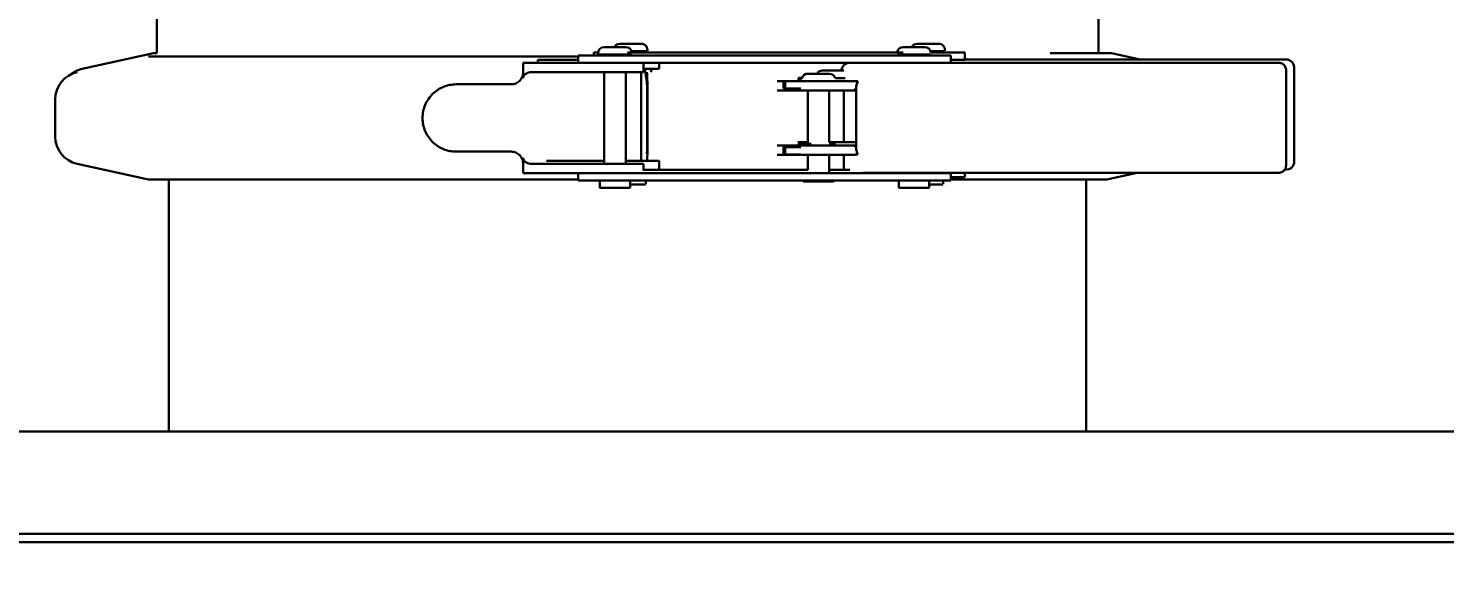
# Model space of a CAD drawing. Header units: millimetres. Extents: x 13935 to 21534, y -198 to 9202.
# Drawn here: x 14659.2 to 14890.8, y 1811.1 to 1899.1 of the extents above; entities that cross this region are included whole.
import ezdxf

# ---------------------------------------------------------------- set-up
doc = ezdxf.new("R2010")
doc.units = ezdxf.units.MM
doc.header["$LTSCALE"] = 326.7
doc.header["$PDMODE"] = 3
doc.header["$PDSIZE"] = 8
doc.layers.get('0').update_dxf_attribs({"linetype": 'CONTINUOUS'})
doc.layers.get('Defpoints').update_dxf_attribs({"linetype": 'CONTINUOUS'})
doc.styles.get("Standard").update_dxf_attribs({"font": 'calibri.ttf'})
doc.dimstyles.new('DIMSTYLE_1', dxfattribs={"dimtxt": 40, "dimasz": 35, "dimexe": 0.08, "dimexo": 1, "dimgap": 1, "dimtad": 1, "dimdsep": 46, "dimtxsty": 'Standard', "dimblk": '_FILLED', "dimblk1": '_FILLED', "dimblk2": '_FILLED', "dimcen": 0.09, "dimazin": 2, "dimtp": 0.01, "dimtm": 0.01, "dimtfac": 1, "dimtofl": 0, "dimtmove": 0, "dimatfit": 3, "dimldrblk": '_FILLED', "dimfxl": 1, "dimtolj": 1, "dimarcsym": 0})

# ---------------------------------------------------------------- blocks, each defined once
blk = doc.blocks.new('_FILLED')
at = {"color": 0, "linetype": 'ByBlock'}
blk.add_solid([(0, 0), (-1, 0.2143), (-1, -0.2143)], dxfattribs=at)
blk = doc.blocks.new('*D131')
at = {"color": 0, "linetype": 'Continuous', "lineweight": -2}
for p, q in [((14747.24, 2761.19), (14349.34, 2761.19)), ((14349.42, 1387.48), (14349.42, 2726.19)), ((14273.24, 1352.48), (14349.5, 1352.48))]:
    blk.add_line(p, q, dxfattribs=at)
at = {"layer": 'Defpoints', "color": 0}
for p in [(14349.42, 2761.19), (14748.24, 2761.19), (14272.24, 1352.48)]:
    blk.add_point(p, dxfattribs=at)
at = {"color": 0, "linetype": 'ByBlock', "lineweight": -2, "xscale": 35, "yscale": 35, "zscale": 35}
for p, rotation in [((14349.42, 2761.19), 90), ((14349.42, 1352.48), 270)]:
    blk.add_blockref('_FILLED', p, dxfattribs=dict(at, rotation=rotation))
at = {"color": 0, "lineweight": 30, "insert": (14295.09, 2155.97), "char_height": 40, "attachment_point": 2, "rotation": 90, "line_spacing_factor": 0.9}
blk.add_mtext('\\A1;G', dxfattribs=at)

msp = doc.modelspace()

# ---------------------------------------------------------------- linework, layer by layer
at = {"color": 0, "linetype": 'Continuous', "lineweight": 30}
for p, q in [((14680.23775, 2003.44981), (14680.23775, 1895.03783)), ((14834.23775, 2003.44981), (14834.23775, 1895.03783)), ((14668.05813, 1892.47598), (14679.70271, 1895.03779)), ((14679.7029, 1895.03783), (14680.23775, 1895.03783)), ((14749.16946, 1894.64981), (14810.06775, 1894.64981)), ((14749.16946, 1894.64981), (14749.16946, 1893.44981)), ((14751.72081, 1895.17516), (14752.43359, 1895.17516)), ((14751.72081, 1895.17516), (14751.72081, 1894.64981)), ((14752.41946, 1894.89981), (14752.41946, 1895.04981)), ((14752.46946, 1894.84981), (14757.86946, 1894.84981)), ((14756.91946, 1896.04981), (14753.41946, 1896.04981)), ((14753.41946, 1894.79981), (14753.41946, 1894.64981)), ((14759.42544, 1896.57516), (14756.01618, 1896.57516)), ((14757.19812, 1895.17516), (14802.31775, 1895.17516)), ((14759.89196, 1895.37516), (14757.81978, 1895.37516)), ((14760.47081, 1895.42516), (14759.89196, 1895.37516)), ((14760.47081, 1895.42516), (14760.47081, 1895.57516)), ((14801.36775, 1894.84981), (14806.76775, 1894.84981)), ((14805.81775, 1896.04981), (14802.31775, 1896.04981)), ((14808.06456, 1896.57516), (14804.6553, 1896.57516)), ((14808.53108, 1895.37516), (14806.81775, 1895.37516)), ((14812.35993, 1895.17516), (14806.81775, 1895.17516)), ((14809.10993, 1895.42516), (14808.53108, 1895.37516)), ((14809.10993, 1895.42516), (14809.10993, 1895.57516)), ((14810.06775, 1894.64981), (14810.06775, 1893.48839)), ((14812.35993, 1895.17516), (14812.35993, 1893.97516)), ((14826.31454, 1895.03783), (14836.39009, 1895.03783)), ((14841.04503, 1894.01374), (14836.39027, 1895.03779)), ((14749.16946, 1894.51244), (14678.89397, 1894.51244)), ((14740.16397, 1893.44981), (14810.06775, 1893.44981)), ((14740.16397, 1893.44981), (14740.16397, 1890.94981)), ((14742.58203, 1893.97516), (14749.16946, 1893.97516)), ((14742.58203, 1893.97516), (14742.58203, 1893.44981)), ((14759.83946, 1891.94981), (14759.83946, 1893.44981)), ((14759.83946, 1892.47516), (14762.39077, 1892.47516)), ((14760.38, 1890.30163), (14760.03521, 1892.47516)), ((14762.39081, 1892.47516), (14762.39081, 1893.44981)), ((14812.35993, 1893.97516), (14810.06775, 1893.97516)), ((14863.67648, 1893.48839), (14810.06775, 1893.48839)), ((14812.35993, 1894.01374), (14864.99198, 1894.01374)), ((14864.90817, 1876.68839), (14864.90817, 1892.28839)), ((14866.2272, 1892.81374), (14866.2272, 1877.21374)), ((14738.20136, 1889.94981), (14729.20278, 1889.94981)), ((14741.50972, 1891.94981), (14759.83946, 1891.94981)), ((14753.41946, 1891.94981), (14753.41946, 1876.94981)), ((14756.91946, 1891.94981), (14756.91946, 1876.94981)), ((14759.47081, 1891.94981), (14759.47081, 1877.47516)), ((14782.73215, 1890.44981), (14781.70666, 1890.44981)), ((14794.89282, 1890.48839), (14782.73215, 1890.48839)), ((14782.73215, 1889.28839), (14782.73215, 1890.48839)), ((14783.01167, 1890.48839), (14783.01167, 1889.28839)), ((14785.18773, 1890.48839), (14785.18773, 1891.01374)), ((14785.18774, 1891.01374), (14785.86808, 1891.01374)), ((14785.50951, 1891.01374), (14785.50951, 1890.48839)), ((14794.46407, 1890.44981), (14785.54091, 1890.44981)), ((14790.21407, 1891.68839), (14786.71407, 1891.68839)), ((14792.61931, 1892.21374), (14789.11939, 1892.21374)), ((14791.21407, 1890.97516), (14792.81395, 1890.97516)), ((14760.44851, 1887.86002), (14760.44851, 1881.03959)), ((14781.70666, 1888.94981), (14794.46407, 1888.94981)), ((14782.73215, 1889.28839), (14785.54091, 1889.28839)), ((14786.71407, 1888.94981), (14786.71407, 1880.21374)), ((14790.21407, 1888.94981), (14790.21407, 1880.47516)), ((14792.61935, 1888.94981), (14792.61935, 1880.47516)), ((14794.46407, 1888.94981), (14794.46407, 1889.28839)), ((14794.59325, 1889.28839), (14794.59325, 1879.68839)), ((14794.59326, 1889.49856), (14794.59326, 1889.28839)), ((14663.63775, 1881.44155), (14663.63775, 1887.45806)), ((14760.50435, 1881.44155), (14760.50435, 1887.45806)), ((14729.20278, 1878.94981), (14738.20136, 1878.94981)), ((14794.46407, 1879.94981), (14781.70666, 1879.94981)), ((14781.70666, 1878.44981), (14794.46407, 1878.44981)), ((14785.54091, 1879.68839), (14782.73215, 1879.68839)), ((14782.73215, 1878.48839), (14782.73215, 1879.68839)), ((14782.73215, 1878.48839), (14785.54091, 1878.48839)), ((14783.01167, 1879.68839), (14783.01167, 1878.48839)), ((14785.04769, 1880.47516), (14786.71407, 1880.47516)), ((14785.18773, 1879.94981), (14785.18773, 1880.21374)), ((14785.18774, 1880.21374), (14787.27019, 1880.21374)), ((14785.50958, 1879.94981), (14785.50958, 1880.21374)), ((14786.71407, 1878.44981), (14786.71407, 1875.97516)), ((14790.21407, 1880.47516), (14794.59325, 1880.47516)), ((14790.21407, 1880.21374), (14791.22252, 1880.21374)), ((14790.21407, 1878.44981), (14790.21407, 1875.44981)), ((14792.61935, 1878.48839), (14792.61935, 1875.97516)), ((14794.46407, 1879.68839), (14794.46407, 1879.94981)), ((14794.46407, 1878.48839), (14794.89281, 1878.48839)), ((14794.59325, 1879.68839), (14794.59326, 1879.47827)), ((14678.89397, 1874.38718), (14667.24939, 1876.94898)), ((14740.16397, 1877.94981), (14740.16397, 1875.44981)), ((14759.83946, 1876.94981), (14741.50972, 1876.94981)), ((14743.94978, 1877.47516), (14753.41946, 1877.47516)), ((14756.91946, 1877.47516), (14762.39077, 1877.47516)), ((14759.83946, 1875.97516), (14759.83946, 1876.94981)), ((14762.39081, 1875.97516), (14762.39081, 1877.47516)), ((14749.16946, 1874.38718), (14678.89397, 1874.38718)), ((14682.23775, 1833.22646), (14682.23775, 1874.38718)), ((14740.16397, 1875.44981), (14810.06775, 1875.44981)), ((14749.16946, 1875.44981), (14749.16946, 1874.24981)), ((14749.16946, 1874.24981), (14810.06775, 1874.24981)), ((14752.66946, 1873.09981), (14752.66946, 1874.19981)), ((14757.66946, 1873.09981), (14757.66946, 1874.19981)), ((14786.71407, 1875.97516), (14759.72074, 1875.97516)), ((14760.22043, 1873.62516), (14760.22043, 1874.24981)), ((14785.96407, 1874.24981), (14785.96407, 1874.13839)), ((14786.01407, 1874.08839), (14790.91407, 1874.08839)), ((14793.57707, 1875.97516), (14790.21407, 1875.97516)), ((14790.96407, 1874.24981), (14790.96407, 1874.13839)), ((14795.68235, 1875.48839), (14863.67648, 1875.48839)), ((14801.56775, 1873.09981), (14801.56775, 1874.19981)), ((14806.56775, 1873.09981), (14806.56775, 1874.19981)), ((14808.85955, 1873.62516), (14808.85955, 1874.24981)), ((14810.06775, 1875.44981), (14810.06775, 1874.24981)), ((14812.35993, 1874.77516), (14810.06775, 1874.77516)), ((14810.06775, 1874.38718), (14835.58153, 1874.38718)), ((14812.35993, 1875.48839), (14812.35993, 1874.77516)), ((14832.23775, 1833.22646), (14832.23775, 1874.38718)), ((14835.58153, 1874.38718), (14840.58706, 1875.48839)), ((14864.69407, 1876.01374), (14864.99198, 1876.01374)), ((14752.71974, 1873.04981), (14757.61946, 1873.04981)), ((14760.16959, 1873.57516), (14757.66946, 1873.57516)), ((14801.61803, 1873.04981), (14806.51775, 1873.04981)), ((14808.80871, 1873.57516), (14806.56775, 1873.57516)), ((15037.7295, 1833.22646), (14565.95989, 1833.22677)), ((14566.28179, 1816.47516), (15044.73926, 1816.47516)), ((15037.7295, 1815.12386), (14565.95995, 1815.12386))]:
    msp.add_line(p, q, dxfattribs=at)
for centre, radius, start, end in [((14753.41946, 1895.04981), 1, 90, 180), ((14752.46946, 1894.89981), 0.05, 180, 270), ((14753.36946, 1894.79981), 0.05, 0, 90), ((14755.97081, 1895.57516), 1, 89.9997265, 150.805307), ((14756.91946, 1895.04981), 1, 7.242662, 90), ((14759.47081, 1895.57516), 1, 0, 90.0002871), ((14802.31775, 1895.04981), 1, 90, 172.757338), ((14804.60993, 1895.57516), 1, 89.9997265, 149.9999088), ((14805.81775, 1895.04981), 1, 7.242662, 90), ((14808.10993, 1895.57516), 1, 0, 90.0002871), ((14669.04649, 1887.98342), 4.6, 102.4093539, 127.3731825), ((14793.73507, 1891.99357), 1.56568, 167.21423, 168.1682209), ((14793.7383, 1891.99284), 1.56899, 166.6577304, 167.2143875), ((14668.23775, 1887.45806), 4.6, 102.4074185, 180), ((14786.71407, 1890.68839), 1, 90, 160.9382936), ((14789.11935, 1891.21374), 1, 89.9996602, 149.9998867), ((14790.21407, 1890.68839), 1, 16.7477838, 90), ((14668.23775, 1881.44155), 4.6, 180, 257.5925815), ((14863.71213, 1876.69005), 1.19624, 325.4394422, 342.3205948), ((14863.70786, 1876.69004), 1.20031, 342.3830644, 359.9214176), ((14752.71946, 1874.19981), 0.05, 90, 180), ((14757.61946, 1874.19981), 0.05, 0, 90), ((14786.01407, 1874.13839), 0.05, 180, 270), ((14790.91407, 1874.13839), 0.05, 270, 0), ((14801.61775, 1874.19981), 0.05, 90, 180), ((14806.51775, 1874.19981), 0.05, 0, 90), ((14752.71946, 1873.09981), 0.05, 180, 270), ((14757.61946, 1873.09981), 0.05, 270, 0), ((14801.61775, 1873.09981), 0.05, 180, 270), ((14806.51775, 1873.09981), 0.05, 270, 0)]:
    msp.add_arc(centre, radius, start, end, dxfattribs=at)
for points, knots in [([(14761.28317, 1892.47516), (14761.16577, 1892.47505), (14761.09225, 1892.20121), (14761.05639, 1892.03453), (14761.04474, 1891.96053)], [0, 0, 0, 0, 0.610445988, 1, 1, 1, 1]), ([(14793.30939, 1893.46094), (14793.04967, 1893.40732), (14792.54478, 1893.12822), (14792.2753, 1892.62326), (14792.21166, 1892.35491)], [0, 0, 0, 0, 0.49020596, 1, 1, 1, 1]), ([(14865.29473, 1893.97772), (14865.24511, 1893.98966), (14865.14464, 1894.00767), (14865.04275, 1894.01377), (14864.99198, 1894.01374)], [0, 0, 0, 0, 0.501309539, 1, 1, 1, 1]), ([(14729.20278, 1889.94981), (14728.50016, 1889.94981), (14727.07479, 1889.6731), (14725.24871, 1888.47713), (14723.99683, 1886.64736), (14723.54925, 1884.44981), (14723.99683, 1882.25225), (14725.24871, 1880.42248), (14727.07479, 1879.22651), (14728.50016, 1878.94981), (14729.20278, 1878.94981)], [0, 0, 0, 0, 0.122740218, 0.24640815, 0.372236055, 0.500000051, 0.627764042, 0.753591989, 0.877259895, 1, 1, 1, 1]), ([(14738.20136, 1889.94981), (14738.45629, 1889.94981), (14738.97356, 1890.05454), (14739.6259, 1890.50029), (14740.06202, 1891.16497), (14740.16397, 1891.68956), (14740.16397, 1891.94981)], [0, 0, 0, 0, 0.247337693, 0.496379037, 0.747497571, 1, 1, 1, 1]), ([(14741.50972, 1891.94981), (14741.37093, 1891.94981), (14741.08814, 1891.9167), (14740.67704, 1891.76094), (14740.37033, 1891.51415), (14740.19947, 1891.22361), (14740.16397, 1891.04292), (14740.16397, 1890.94981)], [0, 0, 0, 0, 0.225902178, 0.458294239, 0.708513404, 0.848454176, 1, 1, 1, 1]), ([(14760.3783, 1891.95063), (14760.40888, 1891.75787), (14760.43705, 1891.21942), (14760.49645, 1889.72317), (14760.50435, 1888.41882), (14760.50435, 1887.45806)], [0, 0, 0, 0, 0.130238791, 0.358886543, 1, 1, 1, 1]), ([(14760.44851, 1887.86002), (14760.44851, 1888.38217), (14760.42697, 1889.19441), (14760.42579, 1890.01302), (14760.38, 1890.30163)], [0, 0, 0, 0, 0.641170651, 1, 1, 1, 1]), ([(14760.38, 1878.59798), (14760.42579, 1878.88659), (14760.42697, 1879.70521), (14760.44851, 1880.51744), (14760.44851, 1881.03959)], [0, 0, 0, 0, 0.358829536, 1, 1, 1, 1]), ([(14760.50435, 1881.44155), (14760.50435, 1881.04478), (14760.49642, 1879.71688), (14760.48028, 1878.38796), (14760.42411, 1877.45836)], [0, 0, 0, 0, 0.298760771, 1, 1, 1, 1]), ([(14740.16397, 1876.94981), (14740.16397, 1877.21003), (14740.06208, 1877.7346), (14739.62596, 1878.39926), (14738.97361, 1878.84502), (14738.45631, 1878.94981), (14738.20136, 1878.94981)], [0, 0, 0, 0, 0.252477823, 0.503592159, 0.752637295, 1, 1, 1, 1]), ([(14740.16397, 1877.94981), (14740.16397, 1877.8567), (14740.19947, 1877.67601), (14740.37033, 1877.38546), (14740.67704, 1877.13868), (14741.08815, 1876.98291), (14741.37093, 1876.94981), (14741.50972, 1876.94981)], [0, 0, 0, 0, 0.151547009, 0.29148864, 0.541707156, 0.774098491, 1, 1, 1, 1]), ([(14866.18346, 1876.89657), (14866.19781, 1876.94827), (14866.21963, 1877.05335), (14866.2272, 1877.16043), (14866.2272, 1877.21374)], [0, 0, 0, 0, 0.501626646, 1, 1, 1, 1]), ([(14863.67648, 1875.48839), (14863.87348, 1875.48839), (14864.2736, 1875.57895), (14864.58547, 1875.84948), (14864.69727, 1876.01145)], [0, 0, 0, 0, 0.500240721, 1, 1, 1, 1])]:
    msp.add_open_spline(points, degree=3, knots=knots, dxfattribs=at)
for points in [[(14792.20266, 1892.31459), (14792.19574, 1892.28121), (14792.18881, 1892.24764), (14792.18626, 1892.21365)], [(14864.07226, 1893.42639), (14863.94516, 1893.46736), (14863.81001, 1893.48839), (14863.67648, 1893.48839)], [(14864.78269, 1892.8206), (14864.64383, 1893.09912), (14864.36846, 1893.33089), (14864.07226, 1893.42639)], [(14864.90817, 1892.28839), (14864.90817, 1892.47066), (14864.86401, 1892.65748), (14864.78269, 1892.8206)], [(14866.2272, 1892.81374), (14866.2272, 1893.31088), (14865.77808, 1893.86142), (14865.29473, 1893.97772)], [(14794.89282, 1890.48839), (14794.80694, 1890.26492), (14794.71108, 1890.04434), (14794.64552, 1889.81408)], [(14794.64552, 1889.81408), (14794.61632, 1889.71155), (14794.59327, 1889.60516), (14794.59326, 1889.49856)], [(14794.59326, 1879.47827), (14794.59326, 1879.31984), (14794.64121, 1879.1633), (14794.69288, 1879.01354)], [(14794.69288, 1879.01354), (14794.75397, 1878.83648), (14794.82562, 1878.66323), (14794.89281, 1878.48839)], [(14864.99198, 1876.01374), (14865.48628, 1876.01349), (14866.05131, 1876.42026), (14866.18346, 1876.89657)]]:
    msp.add_open_spline(points, degree=3, dxfattribs=at)

# ---------------------------------------------------------------- dimensions: what is measured, and where the dimension line sits
dim = msp.add_linear_dim(base=(14349.42039, 2761.18516), p1=(14272.23775, 1352.47516), p2=(14748.23775, 2761.18516), angle=90, text='G', dimstyle='DIMSTYLE_1', dxfattribs=at)
dim.commit()
dim.dimension.update_dxf_attribs({"geometry": '*D131', "text_midpoint": (14349.42039, 2155.96652), "dimtype": 160})

doc.saveas('drawing.dxf')
